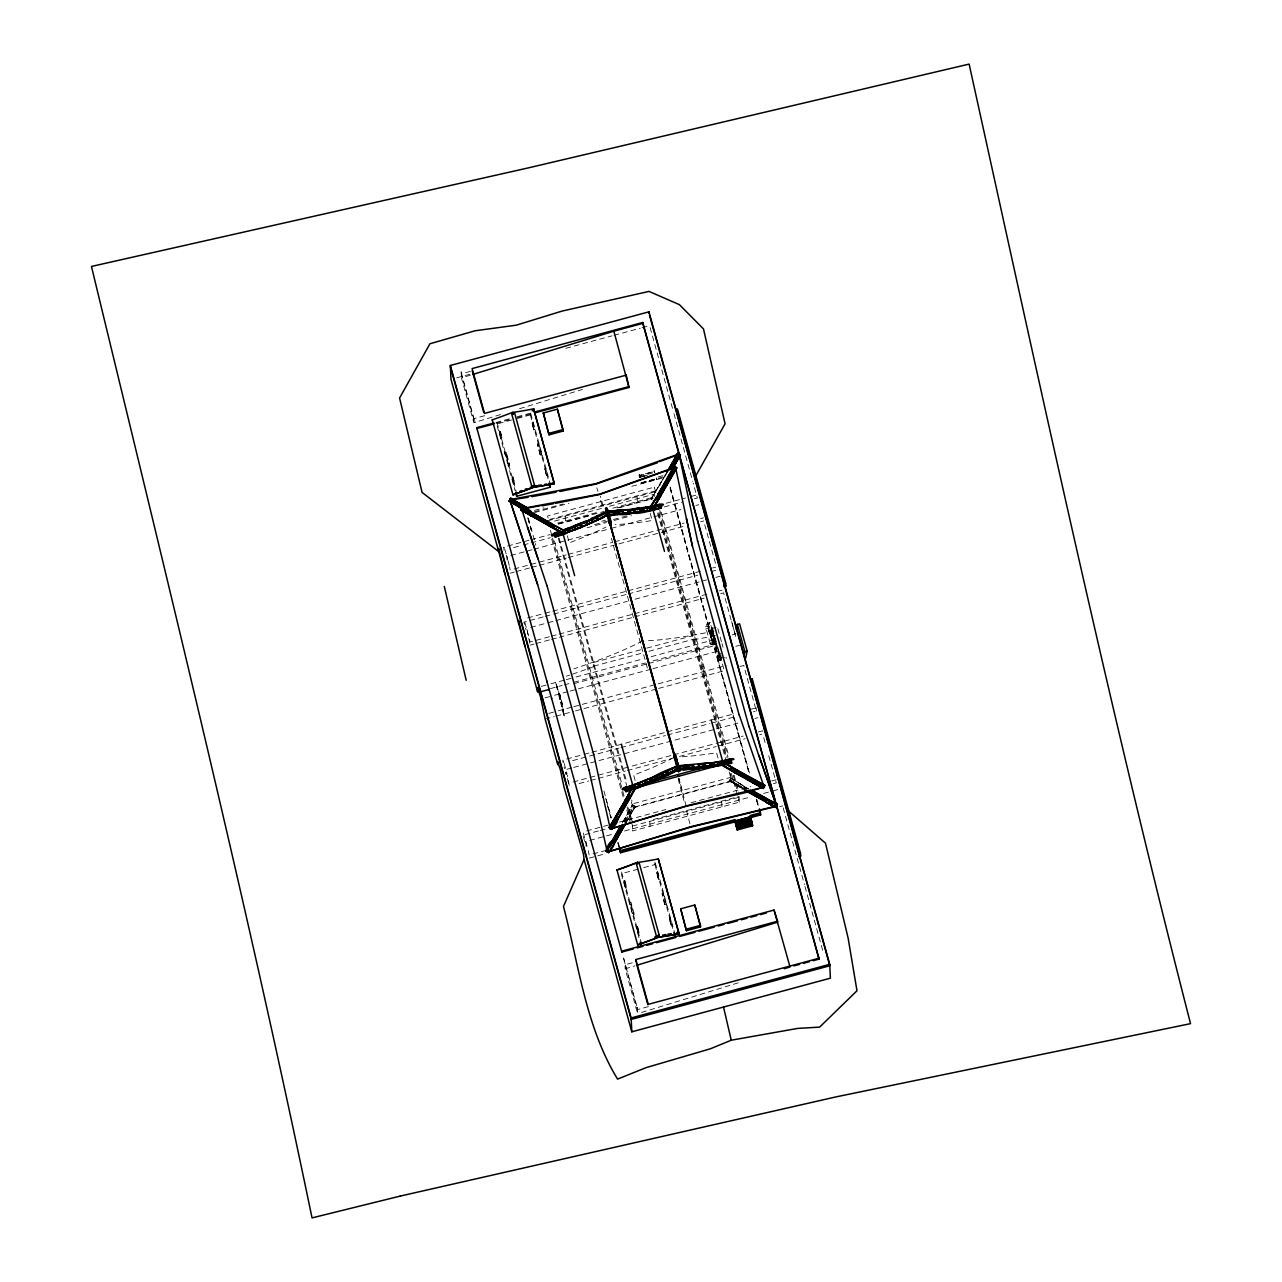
<?xml version="1.0" encoding="UTF-8"?>
<svg xmlns="http://www.w3.org/2000/svg" width="1282" height="1282" viewBox="0 0 1282 1282"><rect width="100%" height="100%" fill="white"/><g stroke="black" fill="none" stroke-linecap="round" stroke-linejoin="round"><path stroke-width="0.75" stroke-dasharray="5 3.75" d="M710.18 622.699A10.817 3.157 77.5 0 0 708.465 625.648L708.417 626.69L706.254 627.17L706.302 626.097A10.817 3.157 77.5 0 1 710.933 626.433M714.507 635.76A8.605 2.516 77.5 0 1 712.488 641.545L708.77 631.337L708.545 627.331A8.605 2.516 77.5 0 1 711.446 626.241M708.77 631.337L709.234 627.17A8.605 2.516 77.5 0 1 711.334 625.199M712.327 634.125L712.423 635.888L712.007 633.244L712.488 635.167M712.6 633.949L712.856 635.568M714.33 643.885L710.597 644.782L710.757 643.404L713.417 643.468A10.817 3.157 77.5 0 0 716.029 640.904M712.92 642.923L712.76 644.301L707.728 626.129L705.565 626.61L710.597 644.782M713.593 636.369L714.01 637.955L713.337 635.343M711.382 630.76L711.879 632.747L711.061 630.456M711.59 628.917L712.119 628.292L711.43 629.446L719.971 659.717M659.765 485.99L660.038 484.74M652.282 499.98L650.968 498.938L661.784 481.375M650.968 498.938L652.234 498.538M713.882 636.449L714.01 637.955M711.831 628.004L711.943 629.574M713.032 633.132L712.744 633.965L712.568 629.831L712.984 631.513M622.235 823.012L632.587 804.727L623.613 821.682M623.292 821.554L632.651 804.759M625.344 821.041L632.907 807.484L731.734 780.786L730.5 773.318M624.671 822.323L634.045 805.529M624.654 824.358L635.215 806.266M625.648 822.82L634.991 806.09L632.443 804.711L635.439 806.314L627.94 819.743M626.017 823.028L635.359 806.298M665.15 474.853L661.656 482.016M661.272 482L667.073 471.952M664.541 477.016L667.441 472.032M730.676 778.254L748.8 789.039L730.788 778.174L729.089 780.994L747.214 791.779M729.41 780.562L747.486 791.315L729.394 780.802L731.044 778.062L747.005 788.318M711.574 629.51L712.119 628.292M650.903 499.195L656.56 489.82M657.49 488.25L660.326 483.554M651.32 499.147L661.336 481.471M729.602 780.45L747.262 791.683M558.407 523.761L603.998 511.486M631.321 801.779L632.939 807.9L636.737 806.458M500.541 414.551L473.875 422.723L461.456 377.902L470.975 374.985M519.595 408.702L582.461 389.44M637.314 1007.299L637.619 1013.661L625.199 968.855L634.718 965.923M641.433 1012.492L740.499 982.14M470.398 371.379L461.264 373.847L474.933 423.22L474.837 420.913M456.664 377.805L469.901 374.232M565.811 348.319L612.059 335.836M613.998 335.307L640.215 328.224M642.09 327.727L649.589 325.692M484.644 415.705L473.683 418.669L473.875 422.723M495.974 422.467L509.467 418.829M517.175 416.746L530.668 413.092M496.022 423.364L509.515 419.711M517.223 417.628L532.639 413.461M511.63 419.999L496.663 424.054L507.672 463.78M517.239 418.493L530.331 414.951L530.171 411.41M499.371 431.633L500.349 431.377L502.095 437.675L501.166 438.781L499.371 431.633L501.166 438.781M532.078 422.804L533.04 422.547L534.834 429.678L533.857 429.951L532.11 423.653L532.078 422.804L533.857 429.951M499.419 432.483L500.349 431.377M532.11 423.653L533.088 423.397M501.118 437.931L502.095 437.675M533.809 429.101L534.834 429.678M506.294 452.434L506.39 454.421L505.172 454.741L505.076 452.754L506.294 452.434L509.307 463.267L509.403 465.254L508.169 465.59L515.092 490.525M537.527 443.989L538.744 443.668L541.757 454.501L541.837 456.504L540.619 456.825L537.527 443.989L540.619 456.825M537.623 445.976L538.841 445.655L538.744 443.668M508.169 465.59L508.089 463.603L509.307 463.267M540.523 454.838L541.757 454.501M512.031 477.289L513.008 477.032L514.755 483.33L513.81 484.436L512.031 477.289L513.81 484.436M544.722 468.459L545.699 468.202L547.478 475.35L546.501 475.606L544.77 469.308L544.722 468.459L546.501 475.606M512.063 478.138L513.008 477.032M544.77 469.308L545.731 469.052M513.778 483.586L514.755 483.33M546.469 474.757L547.478 475.35M639.654 477.657L639.077 475.526L654.493 471.359L654.782 472.481M639.093 475.638L654.493 471.359M639.365 476.648L654.765 472.369M534.402 510.396L543.953 507.816M658.115 476.984L665.054 475.109M654.333 479.148L641.064 482.737L641.337 483.747L641.288 482.849M534.45 511.71L563.07 503.986M641.304 482.961L665.166 476.407M641.321 483.298L656.705 478.923M641.321 483.522L656.721 479.244M534.498 512.608L568.839 503.329M631.802 486.327L665.198 477.305M655.887 492.897L654.285 487.144L547.558 515.973L548.632 519.803M549.658 519.434L654.477 491.118L655.567 495.797M547.783 520.796L654.509 491.968M554.417 521.133L601.915 508.313M609.527 506.262L653.227 494.451M557.686 523.072L599.495 511.774M612.748 508.201L654.749 496.855L654.285 487.144M617.283 507.864L653.403 498.105M558.407 524.194L590.714 515.46M619.206 507.768L651.512 499.035M507.688 546.02L528.953 540.283M530.876 539.754L550.202 534.546M666.127 503.233L685.453 498.009M691.254 496.438L695.693 495.237M601.723 521.213L605.457 520.204M594.608 524.594L607.796 521.037M613.437 519.514L626.626 515.941M513.633 547.606L521.357 545.523M523.296 544.994L529.097 543.424M531.02 542.911L550.347 537.687M587.06 527.767L606.386 522.559M614.11 520.46L631.497 515.765M664.348 506.903L681.736 502.207M694.363 498.794L697.328 497.993L693.209 483.154M510.781 555.491L532.03 549.738M533.969 549.225L609.319 528.873M611.258 528.344L651.833 517.383M653.772 516.87L680.822 509.563M695.822 505.509L698.786 504.707M514.05 569L566.227 554.898M568.166 554.385L612.604 542.382M614.527 541.853L655.102 530.892M657.041 530.379L684.091 523.072M700.581 518.617L703.546 517.816M510.332 573.182L514.21 572.141M516.133 571.612L529.658 567.958M531.597 567.445L537.398 565.875M539.321 565.362L566.372 558.055M568.311 557.526L686.174 525.7M700.725 521.758L703.69 520.957M527.623 617.94L543.071 613.758M545.01 613.245L550.811 611.674M552.734 611.161L626.161 591.322M628.1 590.794L703.449 570.442M712.664 567.958L715.628 567.157M543.231 616.914L523.905 622.139L526.021 629.783M545.154 616.386L626.305 594.463M628.244 593.951L697.809 575.169M711.334 571.516L715.773 570.314M530.7 627.395L546.164 623.228M548.103 622.699L553.888 621.145M555.827 620.616L627.315 601.306M635.055 599.223L706.542 579.913M715.757 577.413L720.196 576.227M549.449 636.737L530.123 641.962L524.098 619.527M551.372 636.209L557.173 634.654M559.096 634.125L632.523 614.286M634.462 613.774L709.811 593.422M719.026 590.938L721.99 590.137M530.267 645.102L534.129 644.061M536.068 643.532L549.593 639.878M551.516 639.365L557.317 637.795M559.256 637.266L632.683 617.443M634.606 616.914L704.171 598.133M720.66 593.678L723.625 592.877L735.724 636.529M716.285 642.602L712.6 629.222L709.491 629.831L709.603 630.936L712.68 630.103M709.539 630.728L712.632 629.895L721.029 660.214L717.936 661.047L717.776 658.644L724.41 657.474M593.582 662.473L642.987 649.141M646.785 648.115L692.392 635.792M593.742 666.159L643.163 652.826L611.402 538.216M648.852 651.288L692.568 639.478M541.292 686.383L549 684.3M550.923 683.771L564.433 680.133M566.356 679.604L574.064 677.521M576.003 677.008L643.484 658.772M651.192 656.688L714.811 639.51M732.166 634.83L736.028 633.789M555.747 683.066L562.365 703.385L563.952 716.077L555.747 683.066L561.901 703.514L563.952 716.077M550.459 688.61L562.205 685.437M564.144 684.909L571.868 682.825M573.807 682.296L645.295 662.986M653.035 660.903L716.798 643.676M573.711 683.707L646.593 664.028M648.516 663.499L716.83 645.054M544.946 697.873L552.654 695.789M554.577 695.261L568.07 691.623M570.009 691.094L650.984 669.22M652.907 668.707L720.388 650.471M735.82 646.304L739.666 645.263M721.285 658.019L720.564 653.147M717.904 660.166L720.997 659.557L717.327 646.288M717.888 660.839L720.981 660.006M548.776 713.401L556.484 711.318M558.423 710.805L571.916 707.151M573.839 706.638L726.157 665.486M545.138 719.09L554.289 716.622M556.116 716.125L573.567 711.414M575.49 710.885L656.656 688.963M658.579 688.45L724.282 670.694L717.295 645.487M739.938 666.48L743.736 665.454L756.348 710.997L753.383 711.798M566.708 759.024L582.172 754.858M584.111 754.329L589.896 752.758M591.835 752.246L665.262 732.407M667.185 731.894L707.776 720.933M709.699 720.404L734.826 713.625M750.274 709.443L754.729 708.241M572.653 760.611L619.03 748.079M620.969 747.566L665.406 735.564M667.345 735.035L709.843 723.561M711.782 723.032L736.894 716.253M571.74 767.966L565.939 769.537L566.179 774.713L564.064 767.053M573.663 767.437L714.715 729.346M716.654 728.833L737.903 723.08M754.842 718.513L757.806 717.712M573.086 782.004L671.624 755.386M673.563 754.858L714.138 743.897M716.061 743.384L743.111 736.076M758.127 732.022L762.566 730.82L762.71 733.961L759.761 734.762M579.031 783.574L588.678 780.978M590.617 780.45L596.418 778.879M598.341 778.366L625.392 771.059M627.331 770.53L671.768 758.527M679.508 756.444L716.221 746.525M718.144 746.012L745.195 738.704M731.557 777.132L632.747 803.814L631.689 800M632.939 807.9L731.75 781.203L745.066 789.135M586.643 830.944L607.892 825.207M619.494 822.066L665.871 809.551M690.982 802.756L750.883 786.587M771.684 780.962L776.139 779.76M598.39 830.96L582.925 835.143L585.586 844.71M600.313 830.448L608.053 828.348M773.318 783.719L776.283 782.917L768.447 754.681M653.307 819.583L739.073 796.426L739.345 802.147L632.619 830.976L631.561 827.162M632.395 826.089L739.105 797.26M589.736 840.399L612.924 834.149M624.51 831.008L750.114 797.083M763.639 793.43L769.424 791.875M773.286 790.834L777.741 789.632M593.005 853.908L604.607 850.783M589.287 858.107L604.751 853.924M779.68 806.682L782.645 805.881M638.099 869.148L621.257 873.699L639.686 940.171M643.708 867.626L654.926 864.597L654.765 861.055M623.917 881.071L624.895 880.814L626.642 887.112L625.696 888.218L623.917 881.071L625.696 888.218M656.608 872.241L657.586 871.984L659.365 879.115L658.387 879.388L656.656 873.09L656.608 872.241L658.387 879.388M623.949 881.92L624.895 880.814M656.656 873.09L657.618 872.834M625.664 887.368L626.642 887.112M658.355 878.539L659.365 879.115M629.67 902.4L630.888 902.063L633.901 912.912L633.997 914.899L632.779 915.236L629.67 902.4L629.766 904.387L630.984 904.066L630.888 902.063M662.121 893.634L663.339 893.314L666.352 904.147L666.448 906.134L665.214 906.47L662.121 893.634L665.214 906.47M662.217 895.621L663.435 895.301L663.339 893.314M632.683 913.249L633.901 912.912M665.118 904.483L666.352 904.147M636.561 926.726L637.539 926.469L639.285 932.767L638.356 933.873L636.561 926.726L638.356 933.873M669.268 917.896L670.23 917.64L672.024 924.771L671.047 925.043L669.3 918.745L669.268 917.896L671.047 925.043M636.609 927.575L637.539 926.469M669.3 918.745L670.278 918.489M638.308 933.024L639.285 932.767M670.999 924.194L672.024 924.771M632.314 962.814L625.007 964.785L625.199 968.855M648.388 1006.642L637.426 1009.607L623.629 957.926M708.001 623.148L710.164 622.667M705.629 628.997L707.792 628.517M711.013 639.43L713.177 641.385A8.605 2.516 77.5 0 0 715.244 639.349M709.603 643.308L711.766 642.827M716.109 627.555L709.491 628.725L669.989 486.198M727.904 781.828L731.75 781.203L729.154 771.86M729.891 779.616L748.015 790.417M710.757 643.404L711.254 643.949A10.817 3.157 77.5 0 0 713.353 633.949M504.355 548.119L503.826 547.061L503.97 550.218M583.31 833.044L587.973 849.517M563.888 762.566L562.846 760.066L563.006 763.223M504.852 549.561L506.166 553.888M564.176 763.495L567.045 773.655M640.343 477.801L639.237 474.132L639.301 475.462M603.213 505.925L600.329 496.134M650.118 327.615L672.922 409.936M673.979 413.701L692.697 481.311M704.731 524.723L716.221 565.955M763.768 737.727L765.851 745.259M783.174 807.804L804.455 884.564M804.968 886.423L823.461 953.167M717.824 628.597L721.462 641.801M721.974 643.548L723.016 647.298M726.125 658.515L726.061 657.169M711.606 630.167L720.003 660.502M710.532 629.67L718.93 659.99M710.565 630.44L718.978 660.775M717.776 658.644L749.81 774.2M756.749 799.247L758.88 806.955M670.053 487.497L749.345 773.655M756.813 800.577L758.944 808.285M670.101 488.378L749.393 774.536M756.316 799.551L758.447 807.243M708.786 629.366L711.366 638.708L710.581 635.023M656.416 477.785L656.48 479.66L656.448 478.763M654.237 471.536L654.525 472.561M661.208 512.095L728.769 755.963M734.089 775.161L738.881 792.436M659.765 510.252L727.984 757.101M733.24 775.386L737.519 791.523M658.98 512.143L727.15 758.159M731.397 773.463L739.345 802.147M658.515 513.553L726.269 758.031M657.554 513.072L725.532 758.752M650.214 513.393L652.185 520.476L649.141 520.973A147.59 25.015 -15.5 0 1 615.072 524.626M718.016 758.063L716.542 752.742L713.497 753.239A147.59 25.015 -15.5 0 1 679.444 756.893M639.301 475.574L639.862 477.609M641.272 482.673L641.545 483.683L641.513 482.801M678.739 778.158L682.152 790.481M643.692 654.733L647.394 668.098M678.082 778.879L682.345 794.552A162.349 6.154 74.9 0 0 684.38 802.532M567.333 535.78L569.288 542.863L572.317 541.709A147.59 25.015 -15.5 0 0 605.857 527.11M635.135 780.45L633.661 775.129L636.673 773.975A147.59 25.015 -15.5 0 0 674.781 757.053M530.7 413.317L550.186 483.651M655.294 862.962L674.781 933.296M530.331 414.951L548.76 481.439M654.926 864.597L673.883 933.008M559.176 538.328L626.914 782.805M558.215 537.895L626.706 785.449M554.481 540.924L622.058 784.776M628.436 807.82L632.154 821.265M550.459 530.395L552.045 536.148M552.574 538.071L624.414 797.292M627.074 806.891L632.347 825.239L632.619 830.976M551.725 539.033L623.629 798.542M626.802 809.984L631.032 825.255M528.36 518.216L535.812 545.106M603.934 790.994L611.386 817.9M618.309 842.867L619.382 846.713M527.88 517.624L531.613 531.068M605.601 798.077L610.921 817.291M617.844 842.274L618.902 846.104M527.928 518.505L531.117 530.027M607.235 804.727L610.969 818.188M617.892 843.155L619.478 848.924M500.397 432.226L502.143 438.524M506.39 454.421L509.403 465.254M513.04 477.882L514.787 484.179M624.927 881.663L626.674 887.945M630.984 904.066L633.997 914.899M637.587 927.319L639.333 933.6M497.031 422.403L516.518 492.753M621.626 872.048L641.112 942.398M505.076 452.754L508.089 463.603M564.433 715.949L556.212 682.937M461.2 372.437L474.869 421.81M623.677 958.808L637.362 1008.197M506.534 555.186L507.656 559.256M529.738 643.179L526.838 628.436M567.237 778.527L569.368 786.187L567.397 775.001M731.653 621.562L733.176 627.074M733.689 628.917L735.724 636.273M686.239 806.282L679.011 778.495M508.025 560.651L509.307 565.779M711.51 627.892L711.27 626.946L711.43 629.446M588.262 850.703L589.143 854.966M509.563 566.868L510.188 570.041M712.423 635.888L712.007 633.244M711.478 630.039L711.879 632.747M756.204 707.856L756.348 710.997M721.718 801.955L721.958 806.843M703.033 666.368L703.305 672.105M690.501 621.161L690.774 626.898M654.173 470.093L654.237 471.423M637.122 496.663L637.362 501.55M649.782 821.393L650.006 826.281M585.858 841.457L586.114 846.617M565.17 516.101L565.41 520.973M506.919 556.532L507.079 559.978M461.151 371.54L461.456 377.902M711.879 628.661A10.817 3.157 77.5 0 1 712.712 631.241M712.231 627.603A8.605 2.516 77.5 0 1 713 629.382M642.602 640.92A147.59 25.015 -15.5 0 1 573.887 668.835M713.994 631.113A147.59 25.015 -15.5 0 1 647.266 640.76M602.027 505.316A162.349 6.154 74.9 0 1 599.992 498.506M597.909 491.423A162.349 6.154 74.9 0 1 596.835 487.801M593.774 666.56A162.349 27.515 -15.5 0 1 571.147 674.604M569.577 675.133A162.349 27.515 -15.5 0 1 566.42 676.191M715.388 635.648A162.349 27.515 -15.5 0 1 692.584 639.862M689.94 823.797A162.349 6.154 74.9 0 1 686.479 810.625M746.717 788.013L743.528 786.86L746.717 788.013M625.824 818.589L624.478 821.794L625.824 818.589M647.346 475.253L639.638 477.433L647.346 475.366M560.106 694.796L559.946 701.591L560.106 694.796"/><path stroke-width="1.5" d="M724.17 763.447L723.304 760.723L716.334 762.053M661.672 490.141L658.403 495.669L666.48 481.327L664.749 484.933M663.403 487.192L661.752 490.012M664.765 484.484L663.034 488.089L663.211 487.128M669.845 469.196L669.941 468.395M671.976 465.767L670.198 469.404L673.29 462.77L671.512 466.408M609.19 847.258L607.46 850.767L607.684 849.758M611.306 844.421L611.418 843.588M614.447 820.945L614.559 820.111L612.828 823.621L616.289 817.243L614.575 820.752M613.149 840.72L609.687 847.082L615.937 834.951M510.973 498.233L509.355 500.958L519.434 506.566L520.684 504.419L510.909 498.233L509.883 499.195L527.206 508.489M656.624 497.769L656.384 498.97L658.179 495.173L649.942 508.601M725.308 761.909C724.955 759.232 734.666 757.614 733.913 759.345L725.308 761.909L725.051 760.995M654.83 507.127C654.493 504.435 664.268 503.121 663.499 504.82L654.83 507.127L655.07 508.041M736.269 629.542L737.342 624.398L739.586 623.821L747.166 651.144L745.723 658.003M744.201 655.166L744.922 651.737L737.342 624.398M611.434 844.213L611.642 843.219M649.686 507.96L658.211 494.644L649.702 507.896L652.458 509.531L670.694 477.753M615.152 817.996L609.367 827.819L624.654 801.651M625.007 824.55L608.726 852.642L605.937 851.088L608.277 847.867M624.703 801.795L608.998 827.611L611.786 829.166M617.571 819.342C597.636 842.258 626.241 818.717 614.799 817.724M606.37 851.024L619.751 828.14M608.726 852.642L608.613 851.232L606.498 850.559M739.97 773.126L734.298 769.985L745.098 775.818L740.099 773.19M647.474 510.733L646.673 507.784M752.63 792.18L750.13 790.161M763.864 798.093C744.153 786.892 775.914 805.769 764.024 798.061M633.709 511.518L634.125 513.04C639.109 515.348 679.46 503.105 652.762 506.855M584.063 859.517L631.802 1031.818L830.383 978.182L829.726 964.32L648.932 311.83L450.335 365.482L450.992 379.328L537.655 692.056L537.43 687.424L540.635 697.328L545.138 719.09L557.766 764.633L557.606 761.492L560.33 769.601L564.128 787.597L583.486 854.197L584.063 859.517L563.471 906.438C578.743 964.721 585.666 1026.69 617.555 1079.107L646.144 1067.618L710.356 1048.804L731.253 1040.215L797.612 1028.42L819.647 1027.106L856.985 990.778L848.123 938.087L825.48 843.155L787.068 809.743M629.462 513.104C632.747 504.339 585.842 516.838 621.225 511.326M745.098 777.725L763.255 787.517L734.89 772.485L736.493 769.713L764.633 785.145L763.415 788.446L753.287 783.03L763.415 788.446M668.387 470.382L677.922 453.491M672.713 465.254L675.422 460.398M677.216 457.145L679.027 453.908L697.648 541.308M674.54 464.981L679.973 454.645L674.268 464.901M654.365 506.791L676.912 467.818L673.915 466.247L657.794 494.772L662.97 486.663M674.636 465.11L680.422 454.854L674.685 465.174L673.29 464.405M668.403 476.583L674.428 466.456M663.932 484.997L673.467 468.17M654.044 506.358L676.688 467.818L673.899 466.279M633.709 785.465L614.703 818.349M625.344 800.016L631.722 788.59M625.664 800.144L632.811 787.084M626.722 800.801L625.231 799.792L627.779 801.154L635.888 786.651L617.475 819.903M628.116 801.571L635.407 788.51M695.645 476.071L725.067 423.813L703.498 328.945L679.38 304.635L648.98 291.399L562.045 311.093L516.261 325.179L475.109 330.772L429.951 343.752L399.583 398.013L422.082 492.432L498.746 551.629L498.666 548.504L505.108 574.592M532.03 514.162C534.45 509.098 508.281 501.743 532.479 513.377M559.128 531.565L520.829 509.98L549.577 525.684M564.961 531.149L542.446 519.21M550.347 525.139L551.068 523.601L532.575 513.185M549.369 526.053L563.792 533.168L551.164 526.517M564.721 532.703L563.92 534.081L563.792 533.168M667.073 471.824L677.633 453.299L672.233 463.763M667.073 471.952L672.153 463.635M657.762 494.964L668.643 476.6L671.047 477.946M661.175 494.467L676.335 467.61M619.062 830.544L622.315 824.919L620.921 827.996M519.851 505.813L519.05 507.191L522.431 509.098M520.829 509.98L522.559 507.175M531.117 515.733L521.181 509.819L522.816 507.047L540.748 518.265M530.924 516.021L531.726 514.659M611.706 841.553L619.382 827.932M616.898 833.3L619.783 828.332M613.645 841.2L615.408 838.156M618.95 832.05L621.69 827.339M624.654 824.358L614.527 842.915M625.087 824.711L614.495 843.107L613.1 842.338M721.125 762.822L722.279 761.252L720.66 763.976L743.432 777.02M735.548 771.411L734.746 772.774L721.926 765.146M753.367 782.357L754.729 779.937L746.268 775.706M754.169 781.828L754.89 780.289L765.017 785.722M765.835 801.362L747.358 791.491M753.912 791.763L777.052 804.086L767.005 799.343L777.485 804.727L775.882 807.452L747.262 791.683M775.754 807.259L765.755 802.035L775.882 807.452M767.197 798.942L765.61 801.683L775.963 806.891M531.277 515.46L532.687 513.024L550.956 523.296M519.418 506.614L509.307 500.974M652.458 509.531L660.615 496.006L657.906 494.307M611.706 829.422L628.084 801.49M605.937 851.088C610.392 834.55 620.825 840.752 608.421 852.161M637.891 511.822L641.016 511.822L634.334 512.48L653.612 509.899L653.211 507.063M580.153 524.13L581.002 527.174M609.142 827.082L611.915 828.637M605.969 509.948L607.604 509.835L608.613 513.521L607.364 513.858C607.572 514.979 611.065 518.409 611.097 522.768M608.822 516.47C608.822 513.489 604.623 503.073 606.482 511.165L607.764 510.717C607.492 507.752 604.062 510.524 606.707 512.672L593.822 518.841M609.863 523.136L675.39 758.015L675.277 754.553L674.044 754.986L674.492 758.255L677.425 768.815L678.627 767.79L679.7 771.331L678.29 770.931L677.393 768.126L678.899 767.678L678.515 765.899C644.077 777.132 637.266 790.449 677.697 768.847L634.622 787.789M674.492 758.255L675.39 758.015M659.829 504.563L660.438 505.092M655.102 509.291L661.288 508.137M653.083 510.268L660.935 507.976M730.452 759.393L731.621 762.101L725.884 763.399M731.541 763.335L731.621 762.101M752.758 792.228L755.627 793.879L749.762 790.529M550.94 523.248L549.353 526.005M641.096 511.774C644.75 502.929 615.072 515.252 634.606 509.579C640.744 517.463 593.374 514.162 634.991 512.624M711.462 765.707L710.789 762.63M705.453 766.508L704.779 763.431M699.684 767.165L698.834 764.12M612.748 514.419L618.757 514.066L617.748 511.149M613.517 514.531C605.328 519.418 612.347 510.156 606.947 512.175L607.364 513.858M602.171 513.521L596.915 515.925L597.268 517.239M596.499 516.902L605.937 512.335L591.483 519.691L596.611 517.303M603.261 517.463L581.099 527.174L598.373 519.835L597.957 518.313M672.778 768.351L666.576 770.931L667.602 773.479M662.361 773.174L672.505 768.799M673.883 772.309L668.611 774.713L668.259 773.415L663.098 775.802L663.451 777.116L668.996 774.681L668.323 772.245M601.787 513.569L607.107 511.149L621.994 510.156L622.363 511.47M602.091 517.191L607.331 514.915L602.877 517.511M607.331 514.915L592.204 522.335L591.258 519.306L563.423 530.812M606.658 514.979C605.296 516.326 594.383 523.537 596.386 516.918M671.72 768.479L676.96 766.203M671.832 768.88L677.072 766.604M672.569 771.524L677.024 768.912M673.499 772.341L678.819 769.937L678.45 768.639C685.053 764.409 668.755 766.876 683.162 765.819M521.389 509.451L537.911 519.338M597.284 515.893L591.739 518.329L592.108 519.643M667.906 770.722L661.464 773.302L662.473 776.283M559.946 531.998L554.144 533.809L555.427 536.998L555.01 535.475M592.108 518.297L582.348 523.889M580.249 524.13L589.672 520.492M586.643 522.062L590.281 520.444M590.297 522.736L586.499 524.707L586.05 522.095M662.714 773.142L657.009 775.995M650.615 778.062L660.647 774.376M639.317 785.994L661.272 776.62M651.913 780.674L652.266 781.988L663.82 777.084L663.147 774.665M608.133 512.175L607.107 511.149M617.828 514.531L607.444 515.316M570.266 528.809L574.929 526.966L574.576 525.652L586.627 520.732M569.769 528.809L574.304 526.565L575.057 529.61L587.717 524.675L587.3 523.152M632.603 787.885L632.154 785.321L657.249 775.562M652.714 777.821L655.583 776.604M698.674 767.998A147.59 25.015 -15.5 0 0 704.507 767.325L646.016 783.222L646.288 784.44L658.339 779.52L657.666 777.084M580.874 523.184L563.551 529.947M575.906 526.357L580.922 524.498L580.554 523.2M570.394 531.052L580.986 526.774M575.554 529.194L555.074 536.854L581.659 527.142M562.926 534.097L581.98 527.126L581.547 525.604M634.286 785.177L651.176 778.03M676.191 766.283L675.838 767.902L677.136 769.312M657.714 935.86L659.429 935.572M633.901 785.145L645.487 780.482L645.904 782.004M634.51 787.372L645.92 783.126M633.661 789.343L646.577 784.44M537.559 584.544L509.739 499.627L595.745 483.715L679.027 453.908L680.181 454.854M677.265 455.03L659.429 461.632M523.473 508.281L599.816 494.083L673.739 467.706M555.587 503.313L599.848 494.467L673.755 468.074M561.788 531.389C561.212 538.087 570.57 531.629 568.23 529.418M563.776 529.963L568.615 528.12M563.535 531.213L568.711 529.418L568.343 528.12M632.763 785.417L624.494 787.869L639.237 782.949L639.654 784.472M633.869 789.375L640.327 786.908M657.618 462.706L595.761 484.131L559.897 491.487M610.328 828.989L686.223 805.897L764.216 787.052L745.884 792.5L686.239 806.282L610.328 828.989L603.101 796.891M607.315 852.097L690.79 826.698L776.572 805.961L758.784 755.178L776.604 806.378L690.806 827.114L607.315 852.097L599.367 816.778M559.513 531.421L554.241 533.809M554.353 534.209L558.151 533.008M556.116 533.809L560.763 532.351M555.298 536.95L563.247 534.53M626.481 787.741L632.571 785.385M631.161 788.975L625.408 790.77L631.048 788.574M632.106 789.824L625.92 791.779L625.376 789.408M560.282 533.088C541.052 541.869 559.321 526.998 560.538 534.001M472.882 374.408L613.854 331.189L642.795 323.385L642.763 322.487L472.113 368.575L484.532 413.397L626.241 375.129L629.013 387.436L534.562 412.948M636.625 965.346L777.613 922.143L777.565 921.245L774.024 910.044L621.77 951.164L621.802 952.061L633.372 948.936M784.312 968.711L790.033 966.948L774.024 910.044M630.776 787.452C615.777 793.494 623.308 784.969 630.776 787.452L630.536 786.539M530.123 487.4A111.534 18.91 -15.5 0 0 531.71 486.775L533.12 486.215L531.822 486.551L511.806 414.31L513.088 413.974M494.099 423.877L476.744 428.557L476.712 427.675L494.051 422.996M534.53 412.051L628.965 386.555M543.312 412.98L557.382 409.166L563.038 429.55L563.102 431.056L549.033 434.854L543.312 412.98L549.033 434.854M548.952 433.348L563.038 429.55M675.55 409.455L677.409 408.942L725.66 583.07L725.804 586.227L723.945 586.739L723.801 583.582L725.66 583.07M515.62 492.448L516.678 496.294L550.347 487.192L550.186 483.651M605.617 508.65L606.851 508.313M605.825 509.675L606.707 507.88M605.841 509.948L607.331 509.451M606.514 510.877L607.62 509.899L606.482 511.165M608.021 511.23L606.787 511.566L606.37 510.236M607.828 512.255L606.61 513.281L609.543 523.841L610.745 522.816L611.226 524.514L609.976 524.851L609.495 523.152L611.097 522.687M606.61 513.281L608.613 513.521M607.155 513.553L608.389 512.928M607.315 513.617L608.565 513.281M607.347 514.274L608.726 514.242L609.303 516.342L608.053 516.678M607.476 514.579L608.726 514.242M607.716 515.396L608.95 515.06M608.005 516.502L609.303 516.293L608.229 517.239M608.261 517.079L609.671 517.175M610.008 518.345L608.886 519.146M609.831 522.864L609.511 521.453L610.761 521.133M609.992 524.835C608.053 521.774 612.54 521.405 609.879 523.761L674.829 758.175M609.415 522.255L610.809 522.207M609.447 522.736L611.017 522.239M609.639 523.537L610.889 523.2L611.242 524.498M609.863 524.274L611.113 523.937M750.355 679.412L752.213 678.899L800.465 853.043L800.625 856.184L798.75 856.697M674.044 754.986L675.245 754.04M674.044 754.457C676.592 753.592 677.409 764.873 677.665 762.726L676.351 763.143L676.688 764.473L678.05 763.944L677.697 762.742M673.979 755.851C675.486 754.024 676.576 758.031 674.46 757.566L673.963 755.659L674.492 757.486M674.076 756.027L675.326 755.691M674.3 756.108L675.534 755.771M674.3 756.877L675.55 756.54M674.476 757.005L675.71 756.668M674.941 757.502L676.303 757.614M676.351 763.143L675.342 759.04L676.592 758.704M675.582 760.114L676.816 759.777M675.582 760.306L676.832 759.97M677.008 760.659L675.822 761.22L677.056 760.835M676.111 762.229L677.345 761.893M676.479 763.752L677.729 763.415M676.688 764.473L677.906 763.832M678.05 763.944L676.976 764.889L677.938 769.633L678.466 771.668L679.7 771.219M677.281 766.412L678.643 766.187L678.226 764.553M677.361 766.924L678.595 766.588M677.745 768.383L678.899 767.678M677.938 769.633L679.172 769.296L678.995 768.046M679.508 770.706L678.466 771.668M620.44 850.559L735.131 819.583L737.278 829.951L752.678 825.8L750.387 816.794L734.987 821.169M760.547 814.054L760.579 814.935L620.552 852.754L620.504 851.873L760.547 814.054L759.473 810.208M752.422 825.864L750.419 817.451M735.836 824.326L751.252 820.159M751.524 821.297L736.124 825.448L751.524 821.297L750.387 816.794M736.413 826.586L751.813 822.419M736.701 827.707L752.101 823.541M746.252 825.352L752.117 823.765M759.409 808.878L760.482 812.724L750.066 815.544L752.358 824.422L736.99 828.829L752.39 824.663M637.699 863.619L636.401 863.956L656.432 936.197L659.252 934.931L656.432 936.197M637.971 863.539L639.253 863.187L659.269 935.427M798.606 853.54L800.465 853.043M680.694 908.81L694.78 904.996L700.437 925.38L700.501 926.886L686.415 930.684L680.694 908.81L686.415 930.684M686.351 929.178L700.437 925.38M637.218 947.895L643.003 946.324M646.865 945.283L652.65 943.728M656.496 942.687L675.774 937.479M679.636 936.437L695.052 932.27M698.898 931.229L714.33 927.062M718.176 926.021L723.961 924.466M727.807 923.425L737.454 920.829M741.3 919.787L747.086 918.216M750.948 917.175L756.733 915.62M760.579 914.579L766.364 913.008M635.968 961.837L635.856 959.529L777.565 921.245M642.763 322.487L818.926 958.247L648.275 1004.335L635.856 959.529M793.895 965.907L799.68 964.352M803.542 963.311L809.327 961.74M813.173 960.699L818.974 959.144L818.926 958.247M631.802 1031.818L631.145 1017.956L829.726 964.32M744.922 651.737L747.166 651.144M533.6 485.509L534.658 485.285M638.18 862.914L639.237 862.69M777.052 804.086L775.514 806.891M654.124 505.749L659.958 504.435M654.782 506.823L660.518 505.525M647.282 510.909L661.143 507.768M730.772 759.056L723.128 760.771L728.977 759.889M722.792 761.011L730.564 759.264M725.772 762.998L729.602 762.133M725.468 763.223L729.362 762.341M723.689 765.098L731.669 763.223M556.228 492.16L531.95 496.647M542.046 505.813L553.648 503.682M716.878 761.748L717.728 764.793L698.882 767.085L699.251 768.399L705.068 767.726L704.699 766.412M622.956 510.733L623.805 513.778L609.639 514.611M633.036 509.098L652.169 506.182M645.439 507.368L651.977 506.326M644.974 508.489L640.167 508.778L651.176 507.095M651.288 507.496L646.432 507.864M640.391 511.694L653.275 510.14M693.322 764.665L694.171 767.71L678.45 768.639M716.061 762.197L723.24 761.188M718.064 762.197L722.904 761.428M722.279 763.671L717.071 764.697L717.423 765.995L710.837 767.085L710.164 764.649M722.391 764.072L717.535 764.441M716.926 765.594L719.971 765.098L637.074 787.485L640.103 786.347A147.59 25.015 -15.5 0 0 652.362 781.411M717.151 766.155L723.881 764.969M688.113 765.082C692.665 769.136 683.53 768.431 680.662 768.255M515.3 499.211L528.216 497.272M525.348 508.393L540.091 505.781M644.493 508.762L639.782 509.451L639.414 508.137L627.202 509.771M640.904 511.422L644.029 510.957M709.747 763.127L715.34 762.421M714.875 762.678L710.036 762.982L716.91 762.197M711.27 765.354L699.475 766.812L715.965 764.665M637.266 509.579L640.279 509.178M678.386 765.707L710.548 762.71L703.658 763.928L704.747 767.886L711.125 766.924L710.757 765.61M634.446 512.88L628.292 513.713L627.876 512.191M697.825 764.601L704.074 764.184M683.098 769.809L704.747 767.886M606.354 511.358L611.386 511.021M605.937 512.335L605.473 513.97L606.771 515.38M678.066 770.145L699.251 768.399M609.383 515.172L628.517 513.153M683.114 768.335L697.039 767.277M699.587 767.213L688.738 767.774M616.37 510.733L627.539 509.611L627.908 510.925L633.709 510.252L633.356 508.938M612.123 512.175L620.6 511.598M682.377 765.707L692.729 765.402L684.155 766.011M686.976 765.578L693.225 764.713M682.008 765.867L688.001 765.13M657.057 778.687L656.416 776.027M645.423 783.542L644.445 780.562L651.496 778.014L652.586 781.972M639.253 785.994L638.596 783.35M671.784 463.411L674.316 464.805M636.096 786.827L633.324 785.273M754.537 780.337L764.665 785.866M777.132 804.872L758.752 794.952M551.068 523.601L563.792 530.299M563.808 533.889L539.578 520.059M678.979 454.261L677.489 453.379L680.422 454.854M736.477 769.745L721.814 761.732L754.954 780.466M736.269 770.113L744.602 775.017M735.099 772.133L743.432 776.796M745.114 777.966L753.495 782.661M734.794 772.677L753.367 783.206M753.944 791.555L767.213 798.99M753.736 791.923L757.277 793.782M758.736 794.712L767.421 799.471M753.704 792.132L757.069 794.023M747.486 791.315L765.963 801.667M669.797 477.369L671.191 478.138M659.156 495.749L660.55 496.519M651.993 509.755L650.903 509.435M527.431 507.912L510.701 498.602M520.716 504.355L527.415 508.121L510.557 498.394L508.97 501.15L519.114 507.095M532.511 513.281L551.132 523.761M519.226 506.919L522.543 508.794M725.211 763.287L736.381 769.937M729.795 766.492L736.172 770.29M720.628 764.008L734.89 772.485M565.138 530.732L563.583 533.536M623.981 804.647C611.129 825.8 636.128 783.158 624.046 804.519M617.507 815.16C613.004 824.695 621.914 805.641 617.379 815.208M620.841 828.108L616.241 836.056L617.652 832.979M619.559 830.063L617.924 832.915M625.408 790.77L624.831 787.837M764.633 785.145L763.03 787.885M550.779 524.001L551.34 524.979L542.446 519.466M543.039 519.963L543.472 520.732L540.347 518.441L545.443 521.149M534.658 515.636L531.517 513.345L537.318 517.591L534.177 515.284M756.62 782.196L753.528 780.017L759.665 783.751L756.829 782.292M769.184 801.474L766.139 799.263L772.197 803.093L769.392 801.587M764.232 787.42L739.137 714.619M748.992 726.285L758.8 755.595M538.007 558.872L527.623 527.303L546.933 585.746M509.739 499.627L537.543 584.127L588.935 769.937M527.639 527.687L521.646 508.938M608.421 517.511L608.694 518.457M676.816 764.28L676.447 763.078L676.672 764.168M674.252 755.082L674.749 756.797M675.005 757.726L675.342 759.04M677.553 412.099L690.822 459.934M691.879 463.763L706.19 515.428M707.247 519.258L712.552 538.392M713.609 542.222L718.914 561.356M719.971 565.186L725.804 586.227M753.431 685.886L758.736 705.02M759.793 708.85L765.098 727.984M766.155 731.814L771.46 750.948M772.517 754.778L798.494 848.54M799.551 852.37L800.625 856.184M649.525 315.212L829.807 965.763L631.209 1019.414L450.415 366.924M642.795 323.385L679.027 454.1M680.085 457.946L775.29 801.49M776.347 805.336L818.974 959.144M697.616 540.892L749.009 726.702M739.153 714.987L692.44 546.068L686.479 518.761L692.456 546.452M759.521 811.089L760.579 814.935M613.854 331.189L629.013 387.436M660.502 506.983L660.935 508.505M652.762 509.098L664.493 551.404M711.19 719.939L722.375 760.322M734.987 820.945L737.487 829.903M735.019 821.842L737.278 829.951M645.711 507.223L646.08 508.521M639.798 510.717L640.215 512.239M704.507 763.495L698.738 764.168M698.241 766.123L698.914 768.559M693.338 767.63L693.706 768.944M622.315 512.752L622.732 514.274M692.264 765.162L692.681 766.684M616.738 510.573L617.091 511.887M688.081 768.046L688.45 769.36M617.043 513.169L617.459 514.691M675.71 757.229L675.197 755.322M676.223 759.681L678.659 768.479M606.739 511.326L678.434 770.097M678.05 774.568L678.531 776.299M592.781 520.732L593.197 522.239L587.268 524.306M563.102 431.056L557.382 409.166M700.501 926.886L694.78 904.996M657.634 778.238L658.003 779.536M575.538 528.072L575.971 529.594M639.702 785.594L640.055 786.892M554.321 483.715L533.584 408.686L554.321 483.715A110.621 18.749 -15.5 0 1 533.536 487.256A110.621 18.749 -15.5 0 1 512.944 494.692L512.976 494.884A110.621 18.749 -15.5 0 0 533.584 487.24L533.248 486.15M658.307 858.924L679.043 933.761L658.307 858.924A110.621 18.749 -15.5 0 1 637.507 862.482A110.621 18.749 -15.5 0 1 616.93 870.093L616.946 869.917A110.621 18.749 -15.5 0 0 637.539 862.289M549.289 483.362L550.347 487.192M673.883 933.008L674.941 936.838L674.781 933.296M562.926 533.36L574.657 575.666M621.353 744.217L632.539 784.584M492.24 420.047L492.224 419.855A110.621 18.749 -15.5 0 0 512.832 412.227L513.233 413.91M637.523 862.466L637.827 863.555M657.842 935.796L658.259 937.302A110.621 18.749 -15.5 0 0 679.059 933.761A110.621 18.749 -15.5 0 1 658.243 937.142A110.621 18.749 -15.5 0 1 637.667 944.754L637.683 944.93A110.621 18.749 -15.5 0 0 658.291 937.302L658.259 937.126M546.917 585.377L593.63 754.297M619.446 848.027L620.504 851.873M619.478 848.924L620.552 852.754M640.215 942.094L641.272 945.94L641.112 942.398M492.224 419.855L512.976 494.884M616.946 869.917L637.683 944.93M472.225 370.883L483.602 411.971M636.481 963.695L647.875 1004.784M476.712 427.675L621.802 952.061M450.335 365.482L631.145 1017.956M674.813 757.037L675.085 758.063M608.95 519.37L609.511 521.453M610.889 523.2L610.665 521.934M605.457 508.217L605.681 509.13M723.529 1007.043L731.253 1040.215M444.293 586.419L466.183 680.293M603.117 797.26L593.614 753.912M599.383 817.195L588.919 769.52M686.511 519.146L675.55 467.369M752.213 678.899L752.358 682.056M752.358 824.422L752.422 825.752M750.964 819.038L735.548 823.092M750.659 817.804L735.275 822.082L735.195 820.897M750.13 816.858L750.178 817.756M733.16 648.724L733.192 649.621M730.836 640.375L730.884 641.256M728.529 632.01L728.561 632.907M721.782 764.441A147.59 25.015 -15.5 0 1 678.178 769.024L678.194 769.2M648.932 311.83L648.996 313.289M626.241 375.129L626.273 376.011M621.882 511.181A147.59 25.015 -15.5 0 1 606.979 512.047L606.995 512.415M551.548 697.777L551.597 698.674M549.273 690.309L549.241 689.428L540.748 691.719L541.084 698.914M546.917 681.062L546.965 681.944M525.027 646.513L518.585 620.408L518.665 623.549M516.518 492.753L516.678 496.294M511.806 414.31L514.643 413.044L534.674 485.782L533.392 486.134L534.834 485.926A111.534 18.91 -15.5 0 0 536.421 485.686M678.178 769.024A147.59 25.015 -15.5 0 1 633.612 788.43M678.194 769.408A147.59 25.015 -15.5 0 1 665.342 775.722M663.579 776.523A147.59 25.015 -15.5 0 1 659.958 778.142M658.099 778.959A147.59 25.015 -15.5 0 1 653.82 780.786M606.979 512.047A147.59 25.015 -15.5 0 1 594.111 518.361M592.348 519.162A147.59 25.015 -15.5 0 1 582.589 523.425M581.131 524.05A147.59 25.015 -15.5 0 1 564.032 530.828M650.583 507.448A147.59 25.015 -15.5 0 1 645.695 508.233M644.093 508.473A147.59 25.015 -15.5 0 1 636.305 509.563M633.292 509.964A147.59 25.015 -15.5 0 1 627.459 510.637M713.737 766.075A147.59 25.015 -15.5 0 1 707.52 766.94M693.113 768.543A147.59 25.015 -15.5 0 1 682.857 769.248M533.6 408.862A110.621 18.749 -15.5 0 1 512.8 412.419M554.337 483.522A110.621 18.749 -15.5 0 1 533.52 487.08M534.017 410.368A111.534 18.91 -15.5 0 1 532.142 410.737M554.032 482.609A111.534 18.91 -15.5 0 1 552.157 482.977M550.315 483.33A111.534 18.91 -15.5 0 1 548.488 483.667M546.677 483.987A111.534 18.91 -15.5 0 1 544.914 484.308M541.437 484.9A111.534 18.91 -15.5 0 1 538.071 485.445M526.838 488.65A111.534 18.91 -15.5 0 1 525.155 489.291M521.726 490.557A111.534 18.91 -15.5 0 1 519.963 491.198M678.627 932.254A111.534 18.91 -15.5 0 1 676.752 932.623M671.271 933.633A111.534 18.91 -15.5 0 1 667.746 934.241M666.031 934.546A111.534 18.91 -15.5 0 1 662.666 935.091M656.304 936.421A111.534 18.91 -15.5 0 1 654.717 937.046M668.499 478.683L666.768 482.288L668.499 478.683M669.797 475.67L668.066 479.292L669.797 475.67M660.214 491.871L660.086 492.897L660.182 492.016M612.331 823.797L610.601 827.291L612.331 823.797M748.335 777.164C735.019 770.883 767.694 787.789 748.384 777.277M525.155 509.531L522.159 508.265L525.155 509.531M529.049 511.838L526.053 510.589L529.049 511.838M532.094 513.665L529.097 512.399L532.094 513.665M757.918 794.471L754.858 793.302L757.918 794.471M733.961 769.04L730.804 767.934L733.961 769.04M516.822 502.768L513.762 501.55L516.822 502.768M519.835 504.611L516.79 503.393L519.835 504.611M670.983 473.523L669.637 476.6L670.983 473.523M672.73 470.43L671.383 473.507L672.73 470.43M674.957 466.472L673.627 469.533L674.957 466.472M628.965 795.128L627.619 798.333L628.965 795.128M674.476 460.639L673.098 463.731L674.476 460.639M676.239 457.546L674.861 460.639L676.239 457.546M678.498 453.588L677.12 456.68L678.498 453.588M510.621 499.083L510.172 499.868L512.399 501.166L512.848 500.381L510.621 499.083M620.776 809.519L619.382 812.58L620.776 809.519M615.648 835.608L614.238 838.684L615.648 835.608M614.366 838.62L612.956 841.697L614.366 838.62M679.348 770.162L678.114 770.754L679.348 770.162M400.16 1196.106L312.039 1217.9C245.952 899.083 167.99 582.877 91.455 266.448L528.665 167.814L969.128 64.1C1039.782 384.664 1108.738 705.693 1190.545 1023.645L836.024 1096.895L400.16 1196.106M763.094 784.937L760.45 783.574L763.543 785.754L763.094 784.937M775.674 804.327L773.03 802.933L776.075 805.144L775.674 804.327M554.241 525.828L551.548 524.37L554.818 526.806L554.241 525.828M539.962 518.072L537.27 516.566L540.395 518.857L539.962 518.072M521.95 505.829L519.274 504.291L522.319 506.662L521.95 505.829M524.61 507.784L521.918 506.262L524.979 508.633L524.61 507.784"/></g></svg>
